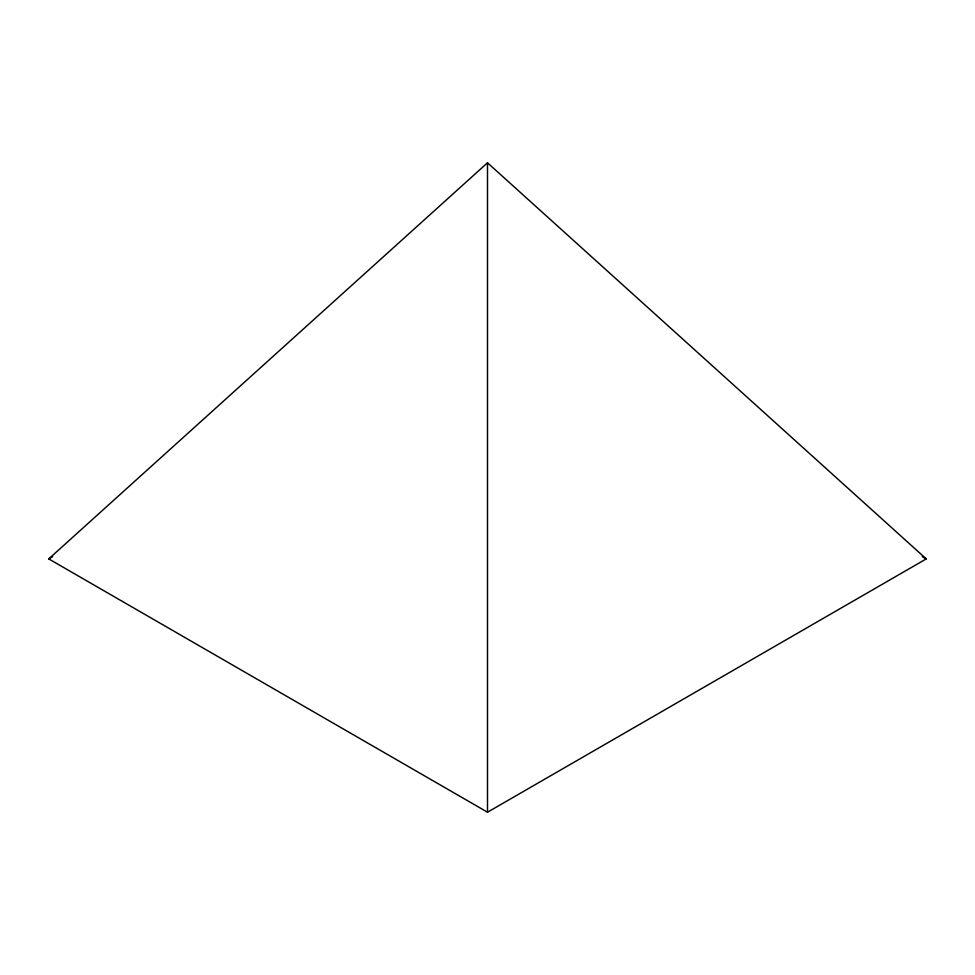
<?xml version="1.0" encoding="UTF-8"?>
<svg xmlns="http://www.w3.org/2000/svg" width="975" height="975" viewBox="0 0 975 975"><rect width="100%" height="100%" fill="white"/><g stroke="black" fill="none" stroke-linecap="round" stroke-linejoin="round"><path stroke-width="1.46" d="M48.75 558.907L487.5 162.788L926.25 558.907L487.5 812.212L48.75 558.907L52.699 556.628M922.301 556.628L926.25 558.907M487.5 162.788L487.5 812.212"/></g></svg>
